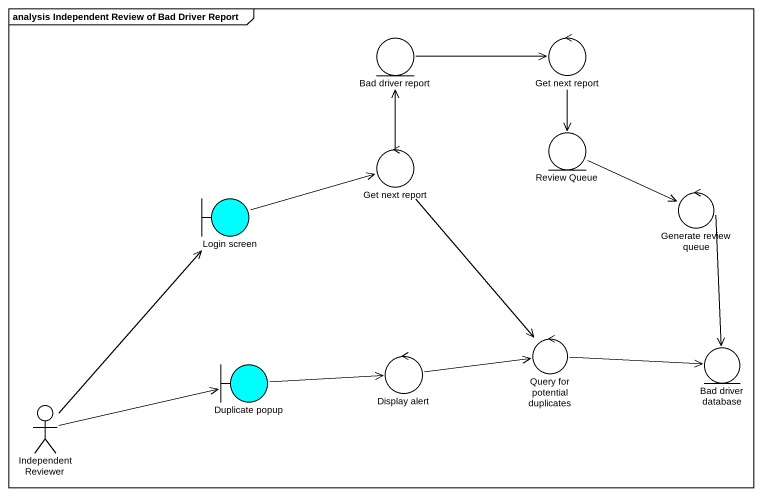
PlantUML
@startuml
mainframe analysis Independent Review of Bad Driver Report
entity "Bad driver report" as Bad_driver_report
control "Get next report" as Get_next_report
entity "Review Queue" as Review_Queue
control "Get next report" as Get_next_report_2
boundary "Login screen" as Login_screen #00FFFF
control "Generate review queue" as Generate_review_queue
control "Query for potential duplicates" as Query_for_potential
boundary "Duplicate popup" as Duplicate_popup #00FFFF
control "Display alert" as Display_alert
entity "Bad driver database" as Bad_driver_database
actor "Independent Reviewer" as Independent_Reviewer
Bad_driver_report -right-> Get_next_report
Get_next_report --> Review_Queue
Review_Queue -right-> Generate_review_queue
Get_next_report_2 -up-> Bad_driver_report
Get_next_report_2 --> Query_for_potential
Login_screen -right-> Get_next_report_2
Generate_review_queue --> Bad_driver_database
Query_for_potential -right-> Bad_driver_database
Duplicate_popup -right-> Display_alert
Display_alert -right-> Query_for_potential
Independent_Reviewer -up-> Login_screen
Independent_Reviewer -right-> Duplicate_popup
@enduml
